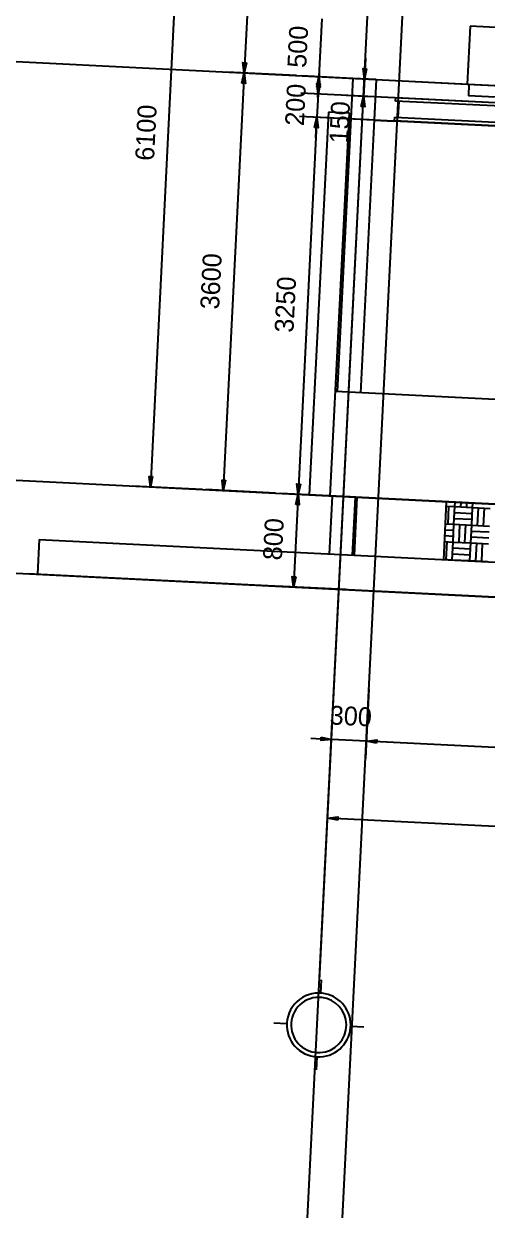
# Model space of a CAD drawing. Extents: x 549999 to 550212, y 1838161 to 1838467.
# Drawn here: x 550108.97 to 550112.96, y 1838308.12 to 1838318.33 of the extents above; entities that cross this region are included whole.
import ezdxf

# ---------------------------------------------------------------- set-up
doc = ezdxf.new("R2010")
doc.units = 0
for name, color, linetype in [('Level 14', 7, 'Continuous'), ('Level 18', 7, 'Continuous'), ('Level 19', 7, 'Continuous'), ('Level 20', 7, 'Continuous'), ('Level 27', 7, 'Continuous'), ('Level 28', 7, 'Continuous'), ('Level 4', 7, 'Continuous'), ('Level 6', 7, 'Continuous'), ('Level 8', 7, 'Continuous')]:
    doc.layers.add(name, color=color, linetype=linetype)

# ---------------------------------------------------------------- blocks, each defined once
blk = doc.blocks.new('FLOOR5')
at = {"layer": 'Level 8'}
blk.add_line((-1101.5, 328), (-1101.5, 342), dxfattribs=at)
blk = doc.blocks.new('FLOOR7')
at = {"layer": 'Level 8'}
for p, q in [((-1104.5, 345), (-894.5, 345)), ((-1104.5, 342), (-1104.5, 345)), ((-894.5, 342), (-1104.5, 342)), ((-1104.5, 328), (-894.5, 328)), ((-1104.5, 325), (-1104.5, 328)), ((-894.5, 325), (-1104.5, 325))]:
    blk.add_line(p, q, dxfattribs=at)
blk = doc.blocks.new('GRID_0')
at = {"layer": 'Level 19'}
for p, q in [((-931.5, -257.9), (-931.5, -269.2)), ((-970.3, -296.7), (-959, -296.7)), ((-892.7, -296.7), (-904, -296.7)), ((-931.5, -335.4), (-931.5, -324.2))]:
    blk.add_line(p, q, dxfattribs=at)
for radius, start, end in [(27.5, 86.5906, 185.4173), (23.8, 86.5906, 185.4173), (23.8, 3.4094, 86.5906), (27.5, 3.4094, 86.5906), (23.8, 275.4173, 3.4094), (27.5, 275.4173, 3.4094), (27.5, 185.4173, 275.4173), (23.8, 185.4173, 275.4173)]:
    blk.add_arc((-931.5, -296.7), radius, start, end, dxfattribs=at)

msp = doc.modelspace()

# ---------------------------------------------------------------- linework, layer by layer
at = {"layer": 'Level 14'}
for p, q in [((550112.604, 1838314.179), (550112.68, 1838314.175)), ((550112.622, 1838314.025), (550112.629, 1838314.177)), ((550112.672, 1838314.023), (550112.68, 1838314.175)), ((550112.68, 1838314.175), (550112.682, 1838314.213)), ((550112.68, 1838314.175), (550112.832, 1838314.167)), ((550112.731, 1838314.172), (550112.733, 1838314.211)), ((550112.782, 1838314.17), (550112.783, 1838314.208)), ((550112.825, 1838314.015), (550112.832, 1838314.167)), ((550112.832, 1838314.167), (550112.834, 1838314.206)), ((550112.832, 1838314.167), (550112.984, 1838314.16)), ((550112.875, 1838314.012), (550112.883, 1838314.165)), ((550112.926, 1838314.01), (550112.934, 1838314.162)), ((550112.675, 1838314.073), (550112.827, 1838314.066)), ((550112.678, 1838314.124), (550112.83, 1838314.116)), ((550112.594, 1838313.976), (550112.67, 1838313.972)), ((550112.597, 1838314.026), (550112.672, 1838314.023)), ((550112.665, 1838313.87), (550112.672, 1838314.023)), ((550112.672, 1838314.023), (550112.825, 1838314.015)), ((550112.716, 1838313.868), (550112.723, 1838314.02)), ((550112.766, 1838313.865), (550112.774, 1838314.018)), ((550112.817, 1838313.863), (550112.825, 1838314.015)), ((550112.822, 1838313.964), (550112.974, 1838313.957)), ((550112.825, 1838314.015), (550112.977, 1838314.007)), ((550112.589, 1838313.874), (550112.665, 1838313.87)), ((550112.592, 1838313.925), (550112.667, 1838313.921)), ((550112.606, 1838313.721), (550112.614, 1838313.873)), ((550112.657, 1838313.718), (550112.665, 1838313.87)), ((550112.665, 1838313.87), (550112.817, 1838313.863)), ((550112.809, 1838313.711), (550112.817, 1838313.863)), ((550112.817, 1838313.863), (550112.969, 1838313.855)), ((550112.82, 1838313.914), (550112.972, 1838313.906)), ((550112.86, 1838313.708), (550112.868, 1838313.86)), ((550112.911, 1838313.705), (550112.919, 1838313.858)), ((550112.66, 1838313.769), (550112.812, 1838313.761)), ((550112.662, 1838313.82), (550112.815, 1838313.812)), ((550112.582, 1838313.722), (550112.657, 1838313.718)), ((550112.657, 1838313.718), (550112.809, 1838313.711)), ((550112.657, 1838313.714), (550112.657, 1838313.718)), ((550112.708, 1838313.712), (550112.708, 1838313.716)), ((550112.759, 1838313.709), (550112.759, 1838313.713)), ((550112.809, 1838313.711), (550112.962, 1838313.703)), ((550112.809, 1838313.706), (550112.809, 1838313.711))]:
    msp.add_line(p, q, dxfattribs=at)
at = {"layer": 'Level 18'}
for p, q in [((550111.514, 1838310.095), (550112.214, 1838324.088)), ((550108.371, 1838318.033), (550140.838, 1838316.41)), ((550108.191, 1838314.438), (550140.658, 1838312.815)), ((550108.151, 1838313.639), (550139.477, 1838312.073))]:
    msp.add_line(p, q, dxfattribs=at)
at = {"layer": 'Level 20'}
for p, q in [((550107.55, 1838230.807), (550112.123, 1838322.282)), ((550107.85, 1838230.792), (550112.423, 1838322.267)), ((550110.364, 1838320.437), (550110.059, 1838314.345)), ((550110.992, 1838320.406), (550110.867, 1838317.909)), ((550111.535, 1838318.376), (550111.51, 1838317.877)), ((550111.91, 1838318.035), (550111.901, 1838317.857)), ((550110.867, 1838317.909), (550110.687, 1838314.313)), ((550111.316, 1838317.886), (550110.717, 1838317.916)), ((550111.316, 1838317.886), (550110.717, 1838317.916)), ((550111.959, 1838317.854), (550111.36, 1838317.884)), ((550111.501, 1838317.698), (550111.51, 1838317.877)), ((550111.511, 1838317.905), (550111.503, 1838317.727)), ((550111.959, 1838317.854), (550111.751, 1838317.864)), ((550111.901, 1838317.857), (550111.894, 1838317.707)), ((550172.386, 1838314.683), (550111.353, 1838317.734)), ((550111.503, 1838317.727), (550111.493, 1838317.527)), ((550111.952, 1838317.704), (550111.744, 1838317.715)), ((550111.885, 1838317.529), (550111.894, 1838317.707)), ((550111.493, 1838317.527), (550111.33, 1838314.281)), ((550172.377, 1838314.483), (550111.343, 1838317.534)), ((550111.942, 1838317.505), (550111.343, 1838317.534)), ((550111.484, 1838317.349), (550111.493, 1838317.527)), ((550110.509, 1838314.322), (550109.909, 1838314.352)), ((550111.136, 1838314.291), (550110.537, 1838314.321)), ((550111.78, 1838314.259), (550111.18, 1838314.289)), ((550111.78, 1838314.259), (550111.18, 1838314.289)), ((550111.33, 1838314.281), (550111.29, 1838313.482)), ((550111.74, 1838313.46), (550111.141, 1838313.49)), ((550111.94, 1838312.605), (550111.91, 1838312.006)), ((550111.94, 1838312.605), (550111.91, 1838312.006)), ((550111.596, 1838311.722), (550111.625, 1838312.321)), ((550111.44, 1838312.18), (550111.618, 1838312.171)), ((550111.918, 1838312.156), (550111.618, 1838312.171)), ((550114.714, 1838312.016), (550111.918, 1838312.156)), ((550112.096, 1838312.147), (550111.918, 1838312.156)), ((550111.562, 1838311.044), (550111.592, 1838311.643)), ((550132.858, 1838310.43), (550111.584, 1838311.493))]:
    msp.add_line(p, q, dxfattribs=at)
for points in [[(550110.886, 1838317.997), (550110.867, 1838317.909), (550110.856, 1838317.999)], [(550111.92, 1838317.945), (550111.901, 1838317.857), (550111.891, 1838317.947)], [(550110.847, 1838317.82), (550110.867, 1838317.909), (550110.877, 1838317.819)], [(550111.491, 1838317.788), (550111.51, 1838317.877), (550111.52, 1838317.787)], [(550111.522, 1838317.815), (550111.503, 1838317.727), (550111.492, 1838317.817)], [(550111.874, 1838317.619), (550111.894, 1838317.707), (550111.904, 1838317.617)], [(550111.473, 1838317.439), (550111.493, 1838317.527), (550111.503, 1838317.437)], [(550111.473, 1838317.439), (550111.493, 1838317.527), (550111.503, 1838317.437)], [(550110.078, 1838314.433), (550110.059, 1838314.345), (550110.049, 1838314.435)], [(550110.706, 1838314.402), (550110.687, 1838314.313), (550110.677, 1838314.403)], [(550111.35, 1838314.369), (550111.33, 1838314.281), (550111.32, 1838314.371)], [(550111.311, 1838314.193), (550111.33, 1838314.281), (550111.341, 1838314.191)], [(550111.31, 1838313.57), (550111.29, 1838313.482), (550111.28, 1838313.572)], [(550111.53, 1838312.19), (550111.618, 1838312.171), (550111.528, 1838312.161)], [(550112.006, 1838312.137), (550111.918, 1838312.156), (550112.008, 1838312.166)], [(550112.006, 1838312.137), (550111.918, 1838312.156), (550112.008, 1838312.166)], [(550111.673, 1838311.474), (550111.584, 1838311.493), (550111.674, 1838311.504)]]:
    msp.add_lwpolyline(points, close=True, dxfattribs=at)
at = {"layer": 'Level 27'}
for p, q in [((550112.002, 1838317.852), (550111.985, 1838317.502)), ((550112.002, 1838317.852), (550112.786, 1838317.813)), ((550111.985, 1838317.502), (550112.154, 1838317.494))]:
    msp.add_line(p, q, dxfattribs=at)
at = {"layer": 'Level 28'}
msp.add_line((550137.665, 1838312.163), (550109.001, 1838313.596), dxfattribs=at)
at = {"layer": 'Level 4'}
for p, q in [((550112.811, 1838318.312), (550112.786, 1838317.813)), ((550121.131, 1838317.896), (550112.811, 1838318.312)), ((550112.786, 1838317.813), (550121.106, 1838317.397)), ((550111.592, 1838317.572), (550111.427, 1838314.276)), ((550111.772, 1838317.563), (550111.592, 1838317.572)), ((550111.608, 1838314.267), (550111.772, 1838317.563)), ((550114.569, 1838315.02), (550111.653, 1838315.166)), ((550120.926, 1838313.801), (550111.427, 1838314.276)), ((550112.606, 1838314.217), (550112.581, 1838313.718))]:
    msp.add_line(p, q, dxfattribs=at)
at = {"layer": 'Level 6'}
for p, q in [((550111.802, 1838317.862), (550111.668, 1838315.165)), ((550112.002, 1838317.852), (550111.802, 1838317.862)), ((550112.002, 1838317.852), (550111.867, 1838315.155)), ((550111.623, 1838314.266), (550111.598, 1838313.767)), ((550111.822, 1838314.256), (550111.797, 1838313.757))]:
    msp.add_line(p, q, dxfattribs=at)
at = {"layer": 'Level 8'}
for p, q in [((550112.801, 1838317.812), (550112.796, 1838317.712)), ((550114.759, 1838317.614), (550112.796, 1838317.712)), ((550111.837, 1838314.256), (550111.812, 1838313.756)), ((550109.103, 1838313.892), (550109.088, 1838313.592)), ((550109.103, 1838313.892), (550131.073, 1838312.793))]:
    msp.add_line(p, q, dxfattribs=at)

# ---------------------------------------------------------------- block references
at = {"layer": 'Level 19', "xscale": 0.010000000000000004, "yscale": 0.01, "rotation": -2.8619937920406366}
msp.add_blockref('GRID_0', (550120.96, 1838312.21), dxfattribs=at)
at = {"layer": 'Level 8', "xscale": 0.010000000000000004, "yscale": 0.01, "rotation": -2.8619937920406366}
for name in ['FLOOR7', 'FLOOR5']:
    msp.add_blockref(name, (550123.03, 1838313.7), dxfattribs=at)

# ---------------------------------------------------------------- texts
at = {"layer": 'Level 20'}
for s, rotation, p in [('500', 87.138, (550111.4, 1838317.95)), ('200', 87.138, (550111.38, 1838317.45)), ('6100', 87.138, (550110.09, 1838317.15)), ('150', 87.138, (550111.76, 1838317.3)), ('3600', 87.138, (550110.65, 1838315.87)), ('3250', 87.138, (550111.29, 1838315.67)), ('800', 87.138, (550111.19, 1838313.71)), ('300', 357.138, (550111.6, 1838312.3))]:
    msp.add_text(s, height=0.1622, rotation=rotation, dxfattribs=at).set_placement(p)

doc.saveas('drawing.dxf')
